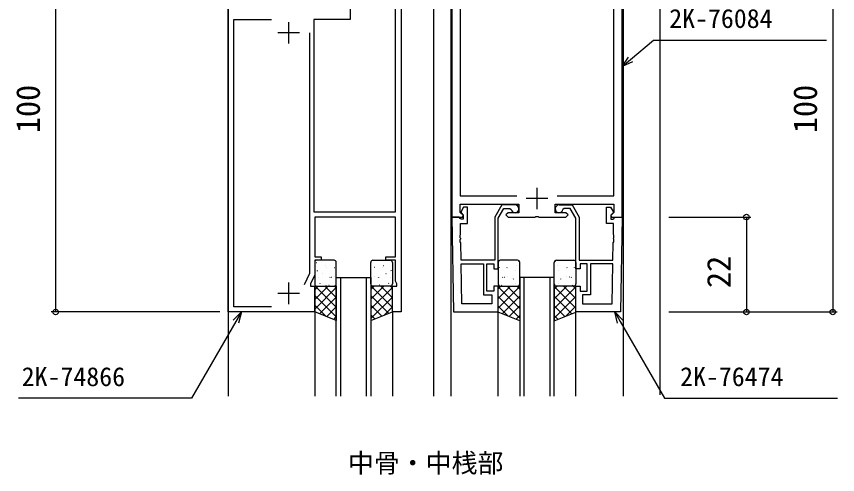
# Model space of a CAD drawing. Units: millimetres, scale not verified. Extents: x -437 to 438, y -681 to 679.
# Drawn here: x -95.8 to 94.4, y 97.5 to 203.7 of the extents above; entities that cross this region are included whole.
import ezdxf
from ezdxf.enums import TextEntityAlignment as Align

# ---------------------------------------------------------------- set-up
doc = ezdxf.new("R2010")
doc.units = ezdxf.units.MM
doc.header["$LTSCALE"] = 4
for name, color, linetype in [('0-1_USER1', 3, 'Continuous'), ('0-2_YKK_11', 7, 'Continuous'), ('0-3_YKK_12', 2, 'Continuous'), ('0-4_YKK_13', 4, 'Continuous'), ('0-6_YKK_D', 6, 'Continuous')]:
    doc.layers.add(name, color=color, linetype=linetype)
doc.styles.add('ＭＳ ゴシック', font='')
doc.styles.get('ＭＳ ゴシック').set_extended_font_data('MS Gothic')

msp = doc.modelspace()

# ---------------------------------------------------------------- linework, layer by layer
at = {"layer": '0-2_YKK_11'}
for p, q in [((-32.7, 197.359), (-32.7, 202.359)), ((-30.2, 199.859), (-35.2, 199.859)), ((24.8, 158.959), (24.8, 163.959)), ((27.3, 161.459), (22.3, 161.459)), ((-32.7, 136.959), (-32.7, 141.959)), ((-30.2, 139.459), (-35.2, 139.459))]:
    msp.add_line(p, q, dxfattribs=at)
for points in [[(-6.7, 235.159), (-6.7, 135.159), (-8.7, 135.159), (-8.7, 141.159), (-7.7, 141.159), (-7.7, 141.659), (-8, 142.303), (-8, 147.159), (-10.2, 147.159), (-10.2, 147.959), (-8, 147.959), (-8, 157.159), (-26.7, 157.159), (-26.7, 147.959), (-25.2, 147.959), (-25.2, 147.159), (-26.7, 147.159), (-26.7, 143.804), (-27.7, 141.659), (-27.7, 141.159), (-26.7, 141.159), (-26.7, 135.159), (-46.7, 135.159), (-46.7, 206.659)], [(5.1, 213.159), (5.1, 157.159), (7.576, 157.159), (7.736, 157.547), (7.03, 158.254), (7.03, 160.159), (20.6, 160.159), (20.6, 158.159), (18.1, 158.159), (17.6, 157.659), (18.1, 157.159), (24.342, 157.159), (24.525, 157.279), (25.075, 157.279), (25.258, 157.159), (31.5, 157.159), (32, 157.659), (31.5, 158.159), (29, 158.159), (29, 160.159), (42.57, 160.159), (42.57, 158.254), (41.864, 157.547), (42.024, 157.159), (44.5, 157.159), (44.5, 213.159)], [(20.126, 208.229), (7.03, 208.229), (7.03, 162.089), (20.126, 162.089)], [(29.474, 162.089), (42.57, 162.089), (42.57, 208.229), (29.474, 208.229)], [(-36.669, 136.359), (-45.4, 136.359), (-45.4, 202.959), (-36.669, 202.959)], [(-27.9, 199.859), (-27.9, 144.07), (-29.123, 141.448)], [(19.699, 159.959), (16.637, 159.959), (14.999, 157.122), (14.999, 147.159), (7.204, 147.159), (7.133, 151.201), (7.01, 151.383), (7.001, 151.932), (7.117, 152.118), (7.116, 152.201), (6.993, 152.382), (6.983, 152.932), (7.1, 153.118), (7.056, 155.659), (8.699, 155.659), (8.699, 159.459), (7.799, 159.459), (7.199, 158.42), (7.199, 158.109), (7.699, 157.609), (7.699, 156.659), (7.229, 156.659), (7.029, 156.859), (6.729, 157.159), (5.099, 157.159)], [(29.899, 159.959), (32.961, 159.959), (34.599, 157.122), (34.599, 147.159), (42.394, 147.159), (42.465, 151.201), (42.588, 151.383), (42.598, 151.932), (42.481, 152.118), (42.482, 152.201), (42.605, 152.382), (42.615, 152.932), (42.498, 153.118), (42.543, 155.659), (40.899, 155.659), (40.899, 159.459), (41.799, 159.459), (42.399, 158.42), (42.399, 158.109), (41.899, 157.609), (41.899, 156.659), (42.369, 156.659), (42.569, 156.859), (42.869, 157.159), (44.499, 157.159)], [(5.099, 157.159), (5.483, 135.159), (15.799, 135.159), (15.799, 141.159), (14.799, 141.159), (14.799, 139.959), (13.199, 139.959), (13.199, 146.359), (14.799, 146.359), (14.799, 145.159), (15.799, 145.159), (15.799, 156.908), (17.099, 159.159), (18.516, 159.159), (18.812, 158.909)], [(44.499, 157.159), (44.115, 135.159), (33.799, 135.159), (33.799, 141.159), (34.799, 141.159), (34.799, 139.959), (36.399, 139.959), (36.399, 146.359), (34.799, 146.359), (34.799, 145.159), (33.799, 145.159), (33.799, 156.908), (32.499, 159.159), (31.082, 159.159), (30.786, 158.909)]]:
    msp.add_lwpolyline(points, dxfattribs=at)
for points in [[(-8, 158.359), (-8, 205.459), (-18.5, 205.459), (-18.5, 202.959), (-26.9, 202.959), (-26.9, 158.359)], [(7.38, 137.089), (7.218, 146.359), (12.399, 146.359), (12.399, 139.159), (14.299, 139.159), (14.299, 137.089)], [(42.218, 137.089), (42.38, 146.359), (37.199, 146.359), (37.199, 139.159), (35.299, 139.159), (35.299, 137.089)]]:
    msp.add_lwpolyline(points, close=True, dxfattribs=at)
for centre, start, end in [((19.699, 159.059), 189.59406, 90), ((29.899, 159.059), 90, 350.40594)]:
    msp.add_arc(centre, 0.9, start, end, dxfattribs=at)
at = {"layer": '0-3_YKK_12'}
for p, q in [((-46.7, 254.659), (-46.7, 115.659)), ((0.8, 254.659), (0.8, 115.659)), ((4.8, 254.659), (4.8, 115.659)), ((44.8, 115.659), (44.8, 254.659)), ((53.3, 115.956), (53.3, 254.659)), ((-20.7, 143.163), (-20.7, 115.659)), ((-14.7, 115.659), (-14.7, 143.163)), ((20.8, 143.15), (20.8, 115.659)), ((21.8, 115.659), (21.8, 143.15)), ((27.8, 143.15), (27.8, 115.659)), ((-26.7, 135.159), (-26.7, 115.659)), ((-8.7, 135.159), (-8.7, 115.659)), ((15.8, 115.659), (15.8, 135.159)), ((33.8, 115.659), (33.8, 135.159))]:
    msp.add_line(p, q, dxfattribs=at)
for points in [[(-21.7, 115.659), (-21.7, 143.163), (-13.7, 143.163), (-13.7, 115.659)], [(28.8, 115.659), (28.8, 143.15), (20.8, 143.15)]]:
    msp.add_lwpolyline(points, dxfattribs=at)
at = {"layer": '0-4_YKK_13'}
for p, q in [((-26.7, 146.663), (-26.7, 141.663)), ((-26.256, 146.599), (-26.212, 146.623)), ((-22.2, 147.163), (-26.2, 147.163)), ((-21.7, 141.663), (-21.7, 146.663)), ((-13.7, 141.663), (-13.7, 146.663)), ((-13.2, 147.163), (-9.2, 147.163)), ((-8.744, 146.599), (-8.788, 146.623)), ((-8.7, 146.663), (-8.7, 141.663)), ((15.8, 146.65), (15.8, 141.65)), ((20.3, 147.15), (16.3, 147.15)), ((20.513, 146.877), (20.557, 146.901)), ((20.8, 141.65), (20.8, 146.65)), ((28.8, 141.65), (28.8, 146.65)), ((29.086, 146.877), (29.042, 146.901)), ((29.3, 147.15), (33.3, 147.15)), ((33.8, 146.65), (33.8, 141.65)), ((-26.064, 144.655), (-26.017, 144.743)), ((-24.231, 145.865), (-24.187, 145.889)), ((-23.917, 145.445), (-23.911, 145.453)), ((-22.155, 145.433), (-22.111, 145.457)), ((-12.845, 145.433), (-12.889, 145.457)), ((-11.083, 145.445), (-11.089, 145.453)), ((-10.769, 145.865), (-10.813, 145.889)), ((-8.936, 144.655), (-8.983, 144.743)), ((15.8, 145.869), (15.812, 145.876)), ((16.082, 145.432), (16.089, 145.439)), ((17.845, 145.419), (17.889, 145.443)), ((19.87, 144.685), (19.914, 144.709)), ((20.077, 145.878), (20.083, 145.885)), ((29.522, 145.878), (29.516, 145.885)), ((29.729, 144.685), (29.685, 144.709)), ((31.754, 145.419), (31.71, 145.443)), ((33.517, 145.432), (33.51, 145.439)), ((33.8, 145.869), (33.787, 145.876)), ((-25.892, 143.24), (-25.885, 143.248)), ((-24.822, 143.975), (-24.778, 143.999)), ((-23.174, 143.13), (-23.128, 143.218)), ((-22.798, 143.241), (-22.754, 143.265)), ((-22.131, 143.425), (-22.125, 143.433)), ((-12.869, 143.425), (-12.875, 143.433)), ((-12.202, 143.241), (-12.246, 143.265)), ((-11.826, 143.13), (-11.872, 143.218)), ((-10.178, 143.975), (-10.222, 143.999)), ((-9.108, 143.24), (-9.115, 143.248)), ((16.825, 143.117), (16.872, 143.205)), ((17.202, 143.228), (17.246, 143.252)), ((17.868, 143.412), (17.875, 143.42)), ((19.278, 142.795), (19.322, 142.819)), ((30.321, 142.795), (30.277, 142.819)), ((31.731, 143.412), (31.724, 143.42)), ((32.397, 143.228), (32.353, 143.252)), ((32.774, 143.117), (32.727, 143.205)), ((-26.7, 140.319), (-25.856, 141.163)), ((-26.7, 138.074), (-23.611, 141.163)), ((-26.7, 135.829), (-21.7, 140.829)), ((-21.7, 136.261), (-26.602, 141.163)), ((-26.2, 141.163), (-22.2, 141.163)), ((-25.465, 141.784), (-25.422, 141.808)), ((-21.7, 138.506), (-24.357, 141.163)), ((-24.073, 141.258), (-24.066, 141.265)), ((-23.389, 141.351), (-23.345, 141.375)), ((-21.7, 140.751), (-22.112, 141.163)), ((-13.7, 140.351), (-12.888, 141.163)), ((-13.7, 138.106), (-10.643, 141.163)), ((-13.7, 135.861), (-8.7, 140.861)), ((-8.7, 136.229), (-13.634, 141.163)), ((-9.2, 141.163), (-13.2, 141.163)), ((-11.611, 141.351), (-11.655, 141.375)), ((-8.7, 138.474), (-11.389, 141.163)), ((-10.927, 141.258), (-10.934, 141.265)), ((-9.535, 141.784), (-9.578, 141.808)), ((-8.7, 140.719), (-9.144, 141.163)), ((15.8, 140.56), (16.389, 141.15)), ((15.8, 138.315), (18.634, 141.15)), ((15.8, 136.07), (20.8, 141.07)), ((20.8, 135.993), (15.8, 140.993)), ((16.3, 141.15), (20.3, 141.15)), ((16.611, 141.338), (16.655, 141.362)), ((20.8, 138.238), (17.888, 141.15)), ((19.921, 141.69), (19.928, 141.698)), ((20.8, 140.483), (20.133, 141.15)), ((28.8, 140.483), (29.466, 141.15)), ((28.8, 138.238), (31.711, 141.15)), ((33.8, 136.07), (28.8, 141.07)), ((28.8, 135.993), (33.8, 140.993)), ((33.3, 141.15), (29.3, 141.15)), ((29.678, 141.69), (29.671, 141.698)), ((33.8, 138.315), (30.965, 141.15)), ((32.988, 141.338), (32.945, 141.362)), ((33.8, 140.56), (33.21, 141.15)), ((-21.7, 134.016), (-26.7, 139.016)), ((-9.542, 134.826), (-13.7, 138.984)), ((-25.572, 134.712), (-21.7, 138.584)), ((-13.7, 133.616), (-8.7, 138.616)), ((20.8, 133.748), (15.8, 138.748)), ((16.746, 134.771), (20.8, 138.825)), ((32.853, 134.771), (28.8, 138.825)), ((28.8, 133.748), (33.8, 138.748)), ((-24.02, 134.091), (-26.7, 136.771)), ((-23.968, 134.07), (-21.7, 136.338)), ((-11.146, 134.185), (-13.7, 136.738)), ((-10.713, 134.358), (-8.7, 136.371)), ((18.055, 134.248), (15.8, 136.503)), ((18.349, 134.13), (20.8, 136.58)), ((31.25, 134.13), (28.8, 136.58)), ((31.544, 134.248), (33.8, 136.503)), ((-22.365, 133.429), (-21.7, 134.093)), ((-12.75, 133.543), (-13.7, 134.493)), ((19.953, 133.488), (20.8, 134.335)), ((29.646, 133.488), (28.8, 134.335))]:
    msp.add_line(p, q, dxfattribs=at)
for points in [[(-21.7, 133.163), (-26.7, 135.163), (-26.7, 141.163), (-21.7, 141.163)], [(-13.7, 133.163), (-8.7, 135.163), (-8.7, 141.163), (-13.7, 141.163)], [(20.8, 133.15), (15.8, 135.15), (15.8, 141.15), (20.8, 141.15)], [(28.8, 133.15), (33.8, 135.15), (33.8, 141.15), (28.8, 141.15)]]:
    msp.add_lwpolyline(points, close=True, dxfattribs=at)
for centre, start, end in [((-26.2, 146.663), 90, 180), ((-22.2, 146.663), 0, 90), ((-13.2, 146.663), 90, 180), ((-9.2, 146.663), 0, 90), ((16.3, 146.65), 90, 180), ((20.3, 146.65), 0, 90), ((29.3, 146.65), 90, 180), ((33.3, 146.65), 0, 90), ((-26.2, 141.663), 180, 270), ((-22.2, 141.663), 270, 0), ((-13.2, 141.663), 180, 270), ((-9.2, 141.663), 270, 0), ((16.3, 141.65), 180, 270), ((20.3, 141.65), 270, 0), ((29.3, 141.65), 180, 270), ((33.3, 141.65), 270, 0)]:
    msp.add_arc(centre, 0.5, start, end, dxfattribs=at)
at = {"layer": '0-6_YKK_D'}
for p, q in [((-86.7, 235.159), (-86.7, 135.159)), ((93.3, 235.159), (93.3, 135.159)), ((55.3, 157.159), (74.3, 157.159)), ((73.3, 157.159), (73.3, 135.159)), ((-48.7, 135.159), (-87.7, 135.159)), ((55.3, 135.159), (74.3, 135.159)), ((55.3, 135.159), (94.3, 135.159))]:
    msp.add_line(p, q, dxfattribs=at)
for points in [[(44.5, 192.027), (46.453, 193.666), (51.808, 198.159), (91.887, 198.159)], [(46.893, 193.143), (44.5, 192.027), (46.014, 194.19)], [(-43.675, 135.159), (-44.95, 132.951), (-55.222, 115.159), (-95.301, 115.159)], [(-45.542, 133.293), (-43.675, 135.159), (-44.359, 132.609)], [(43.472, 132.609), (42.789, 135.159), (44.656, 133.293)], [(42.789, 135.159), (44.064, 132.951), (54.336, 115.159), (94.415, 115.159)]]:
    msp.add_lwpolyline(points, dxfattribs=at)
for centre in [(73.3, 157.159), (-86.7, 135.159), (73.3, 135.159), (93.3, 135.159)]:
    msp.add_circle(centre, 0.637, dxfattribs=at)

# ---------------------------------------------------------------- texts
at = {"layer": '0-1_USER1', "style": 'ＭＳ ゴシック'}
msp.add_text('中骨・中桟部', height=4.399, dxfattribs=at).set_placement((-18.99, 96.647), align=Align.BOTTOM_LEFT)
at = {"layer": '0-6_YKK_D', "style": 'ＭＳ ゴシック'}
for s, p in [('2K-76084', (55.415, 199.659)), ('2K-74866', (-94.557, 116.659)), ('2K-76474', (57.943, 116.659))]:
    msp.add_text(s, height=4.399, dxfattribs=at).set_placement(p, align=Align.BOTTOM_LEFT)
for s, p in [('100', (-88.7, 176.594)), ('100', (91.3, 176.594)), ('22', (71.3, 140.705))]:
    msp.add_text(s, height=5.499, rotation=90, dxfattribs=at).set_placement(p, align=Align.BOTTOM_LEFT)

doc.saveas('drawing.dxf')
